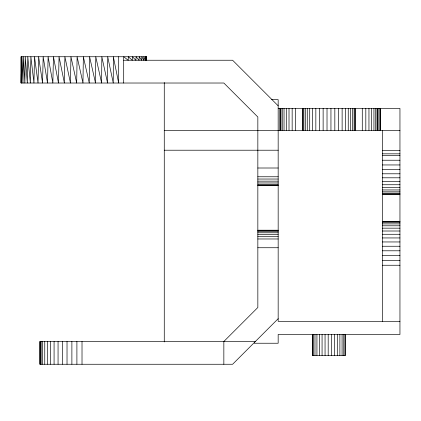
<?xml version="1.0" encoding="UTF-8"?>
<svg xmlns="http://www.w3.org/2000/svg" width="421" height="421" viewBox="0 0 421 421"><rect width="100%" height="100%" fill="white"/><g stroke="black" fill="none" stroke-linecap="round" stroke-linejoin="round"><path stroke-width="0.63" d="M118.696 56.74L118.648 83.021L113.349 56.74L113.254 83.021L107.713 56.74L107.555 83.021L101.835 56.74L101.619 83.021L95.772 56.74L95.499 83.021L89.594 56.74L89.263 83.021L83.353 56.74L82.963 83.021L77.117 56.74L76.675 83.021L70.949 56.74L70.46 83.021L64.902 56.74L64.376 83.021L59.045 56.74L58.487 83.021L53.435 56.74L52.851 83.021L48.12 56.74L47.526 83.021L43.163 56.74L42.568 83.021L38.606 56.74L38.027 83.021L34.496 56.74L33.948 83.021L30.875 56.74L30.37 83.021L27.781 56.74L27.333 83.021L25.239 56.74L24.865 83.021L23.281 56.74L22.992 83.021L21.918 56.74L21.734 83.021L21.176 56.74L21.103 83.021L223.846 83.021L257.841 117.017L257.841 307.488L223.846 341.484L223.846 364.26M21.255 73.822L21.103 83.021L21.05 56.74L146.297 56.74L146.308 60.245L146.108 56.74L146.013 60.245L145.303 56.74L145.124 60.245L143.882 56.74L143.645 60.245L141.866 56.74L141.603 60.245L139.267 56.74L139.009 60.245L136.12 56.74L135.888 60.245L132.447 56.74L132.273 60.245L128.294 56.74L128.195 60.245L123.695 56.74L123.695 83.021M146.297 56.74L146.013 60.245L145.861 56.74M278.165 318.702L232.608 364.26L39.858 364.26L39.858 341.484L255.389 341.484M123.695 60.245L232.608 60.245L278.165 105.803M271.608 99.666L278.165 99.666L278.165 321.334L399.95 321.334M278.165 108.429L399.95 108.429L399.95 334.474L278.165 334.474L278.165 343.236L254.31 343.236L254.31 342.557M164.269 130.336L399.95 130.336M164.269 150.218L278.165 150.218M382.426 150.486L399.95 150.486M382.426 153.828L399.95 153.828M382.426 155.391L399.95 155.391M382.426 160.233L399.95 160.233M382.426 164.953L399.95 164.953M257.841 168.005L278.165 168.005M382.426 169.489L399.95 169.489M382.426 173.789L399.95 173.789M257.841 176.767L278.165 176.767M382.426 177.799L399.95 177.799M257.841 179.036L278.165 179.036M257.841 181.151L278.165 181.151M382.426 181.462L399.95 181.462M257.841 182.967L278.165 182.967M257.841 184.356L278.165 184.356M382.426 184.735L399.95 184.735M257.841 185.229L278.165 185.229M257.841 185.529L278.165 185.529M382.426 187.577L399.95 187.577M382.426 189.955L399.95 189.955M382.426 191.834L399.95 191.834M382.426 193.192L399.95 193.192M382.426 194.018L399.95 194.018M382.426 194.291L399.95 194.291M382.426 221.451L399.95 221.451M382.426 221.725L399.95 221.725M382.426 222.551L399.95 222.551M382.426 223.909L399.95 223.909M382.426 225.788L399.95 225.788M382.426 228.166L399.95 228.166M257.841 230.213L278.165 230.213M257.841 230.513L278.165 230.513M382.426 231.008L399.95 231.008M257.841 231.387L278.165 231.387M257.841 232.781L278.165 232.781M382.426 234.281L399.95 234.281M257.841 234.592L278.165 234.592M257.841 236.707L278.165 236.707M382.426 237.944L399.95 237.944M257.841 238.975L278.165 238.975M382.426 241.954L399.95 241.954M382.426 246.253L399.95 246.253M257.841 247.737L278.165 247.737M382.426 250.79L399.95 250.79M382.426 255.51L399.95 255.51M382.426 260.352L399.95 260.352M382.426 265.256L399.95 265.256M382.426 130.336L382.426 321.334M380.673 108.429L380.673 130.336M380.416 108.429L380.416 130.336M379.8 108.429L379.8 130.336M378.047 108.429L378.047 130.336M377.784 108.429L377.784 130.336M377.005 108.429L377.005 130.336M375.716 108.429L375.716 130.336M373.932 108.429L373.932 130.336M371.669 108.429L371.669 130.336M368.954 108.429L368.954 130.336M365.812 108.429L365.812 130.336M362.281 108.429L362.281 130.336M355.266 108.429L355.266 130.336M354.971 108.429L354.971 130.336M354.098 108.429L354.098 130.336M352.666 108.429L352.666 130.336M350.698 108.429L350.698 130.336M348.251 108.429L348.251 130.336M345.557 334.474L345.557 355.498L312.335 355.498L312.335 334.474M345.373 108.429L345.373 130.336M344.957 334.474L344.957 355.498M343.778 334.474L343.778 355.498M342.126 108.429L342.126 130.336M342.068 334.474L342.068 355.498M339.884 334.474L339.884 355.498M338.584 108.429L338.584 130.336M337.305 334.474L337.305 355.498M334.832 108.429L334.832 130.336M334.427 334.474L334.427 355.498M331.353 334.474L331.353 355.498M330.948 108.429L330.948 130.336M328.191 334.474L328.191 355.498M327.017 108.429L327.017 130.336M325.059 334.474L325.059 355.498M323.133 108.429L323.133 130.336M322.07 334.474L322.07 355.498M319.381 108.429L319.381 130.336M319.328 334.474L319.328 355.498M316.934 334.474L316.934 355.498M315.839 108.429L315.839 130.336M314.982 334.474L314.982 355.498M313.529 334.474L313.529 355.498M312.598 108.429L312.598 130.336M312.64 334.474L312.64 355.498M309.714 108.429L309.714 130.336M307.267 108.429L307.267 130.336M305.304 108.429L305.304 130.336M303.867 108.429L303.867 130.336M302.994 108.429L302.994 130.336M302.699 108.429L302.699 130.336M295.684 108.429L295.684 130.336M292.153 108.429L292.153 130.336M289.011 108.429L289.011 130.336M286.296 108.429L286.296 130.336M284.033 108.429L284.033 130.336M282.249 108.429L282.249 130.336M280.96 108.429L280.96 130.336M280.181 108.429L280.181 130.336M279.918 108.429L279.918 130.336M164.269 82.516L164.269 341.936M82.016 341.484L82.016 364.26M76.901 341.484L76.901 364.26M71.886 341.484L71.886 364.26M67.023 341.484L67.023 364.26M62.397 341.484L62.397 364.26M58.061 341.484L58.061 364.26M54.077 341.484L54.077 364.26M50.499 341.484L50.499 364.26M47.378 341.484L47.378 364.26M44.752 341.484L44.752 364.26M42.663 341.484L42.663 364.26M41.142 341.484L41.142 364.26M40.2 341.484L40.2 364.26M40.121 341.484L40.121 364.26"/></g></svg>
